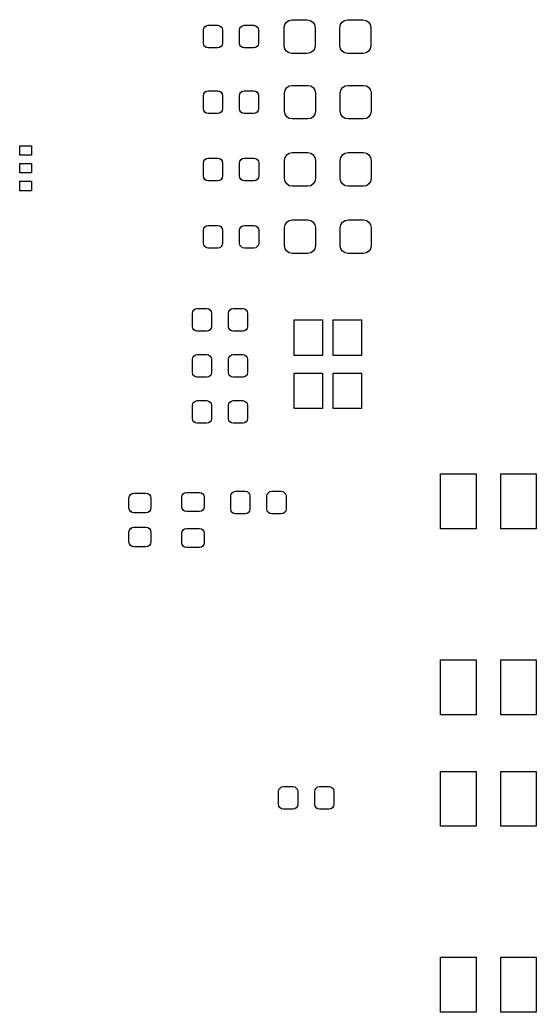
# Model space of a CAD drawing. Extents: x 1.1 to 4.12, y -7.18 to -4.15.
# Drawn here: x 3.425 to 4, y -5.445 to -4.342 of the extents above; entities that cross this region are included whole.
import ezdxf

# ---------------------------------------------------------------- set-up
doc = ezdxf.new("R2010")
doc.units = 0
doc.header["$MEASUREMENT"] = 0
doc.layers.add('BLACK', color=7, linetype='CONTINUOUS')

msp = doc.modelspace()

# ---------------------------------------------------------------- linework, layer by layer
at = {"layer": 'BLACK', "linetype": 'CONTINUOUS'}
for p, q in [((3.71949, -4.35015), (3.72014, -4.34685)), ((3.72014, -4.34685), (3.72201, -4.34406)), ((3.72201, -4.34406), (3.7248, -4.34219)), ((3.7248, -4.34219), (3.7281, -4.34154)), ((3.7281, -4.34154), (3.74532, -4.34154)), ((3.74532, -4.34154), (3.74862, -4.34219)), ((3.74862, -4.34219), (3.75141, -4.34406)), ((3.75141, -4.34406), (3.75328, -4.34685)), ((3.75328, -4.34685), (3.75394, -4.35015)), ((3.7815, -4.35015), (3.78215, -4.34685)), ((3.78215, -4.34685), (3.78402, -4.34406)), ((3.78402, -4.34406), (3.78681, -4.34219)), ((3.78681, -4.34219), (3.79011, -4.34154)), ((3.79011, -4.34154), (3.80733, -4.34154)), ((3.80733, -4.34154), (3.81063, -4.34219)), ((3.81063, -4.34219), (3.81342, -4.34406)), ((3.81342, -4.34406), (3.81529, -4.34685)), ((3.81529, -4.34685), (3.81594, -4.35015)), ((3.62963, -4.35295), (3.63003, -4.35092)), ((3.62963, -4.36752), (3.62963, -4.35295)), ((3.63003, -4.35092), (3.63118, -4.34919)), ((3.63118, -4.34919), (3.63291, -4.34804)), ((3.63291, -4.34804), (3.63494, -4.34764)), ((3.63494, -4.34764), (3.64557, -4.34764)), ((3.64557, -4.34764), (3.6476, -4.34804)), ((3.6476, -4.34804), (3.64933, -4.34919)), ((3.64933, -4.34919), (3.65048, -4.35092)), ((3.65048, -4.35092), (3.65089, -4.35295)), ((3.65089, -4.35295), (3.65089, -4.36752)), ((3.66978, -4.35295), (3.67019, -4.35092)), ((3.66978, -4.36752), (3.66978, -4.35295)), ((3.67019, -4.35092), (3.67134, -4.34919)), ((3.67134, -4.34919), (3.67306, -4.34804)), ((3.67306, -4.34804), (3.6751, -4.34764)), ((3.6751, -4.34764), (3.68573, -4.34764)), ((3.68573, -4.34764), (3.68776, -4.34804)), ((3.68776, -4.34804), (3.68949, -4.34919)), ((3.68949, -4.34919), (3.69064, -4.35092)), ((3.69064, -4.35092), (3.69104, -4.35295)), ((3.69104, -4.35295), (3.69104, -4.36752)), ((3.71949, -4.37032), (3.71949, -4.35015)), ((3.75394, -4.35015), (3.75394, -4.37032)), ((3.7815, -4.37032), (3.7815, -4.35015)), ((3.81594, -4.35015), (3.81594, -4.37032)), ((3.63003, -4.36955), (3.62963, -4.36752)), ((3.65089, -4.36752), (3.65048, -4.36955)), ((3.67019, -4.36955), (3.66978, -4.36752)), ((3.69104, -4.36752), (3.69064, -4.36955)), ((3.63118, -4.37128), (3.63003, -4.36955)), ((3.63291, -4.37243), (3.63118, -4.37128)), ((3.63494, -4.37283), (3.63291, -4.37243)), ((3.64557, -4.37283), (3.63494, -4.37283)), ((3.6476, -4.37243), (3.64557, -4.37283)), ((3.64933, -4.37128), (3.6476, -4.37243)), ((3.65048, -4.36955), (3.64933, -4.37128)), ((3.67134, -4.37128), (3.67019, -4.36955)), ((3.67306, -4.37243), (3.67134, -4.37128)), ((3.6751, -4.37283), (3.67306, -4.37243)), ((3.68573, -4.37283), (3.6751, -4.37283)), ((3.68776, -4.37243), (3.68573, -4.37283)), ((3.68949, -4.37128), (3.68776, -4.37243)), ((3.69064, -4.36955), (3.68949, -4.37128)), ((3.72014, -4.37362), (3.71949, -4.37032)), ((3.72201, -4.37641), (3.72014, -4.37362)), ((3.7248, -4.37828), (3.72201, -4.37641)), ((3.7281, -4.37894), (3.7248, -4.37828)), ((3.74532, -4.37894), (3.7281, -4.37894)), ((3.74862, -4.37828), (3.74532, -4.37894)), ((3.75141, -4.37641), (3.74862, -4.37828)), ((3.75328, -4.37362), (3.75141, -4.37641)), ((3.75394, -4.37032), (3.75328, -4.37362)), ((3.78215, -4.37362), (3.7815, -4.37032)), ((3.78402, -4.37641), (3.78215, -4.37362)), ((3.78681, -4.37828), (3.78402, -4.37641)), ((3.79011, -4.37894), (3.78681, -4.37828)), ((3.80733, -4.37894), (3.79011, -4.37894)), ((3.81063, -4.37828), (3.80733, -4.37894)), ((3.81342, -4.37641), (3.81063, -4.37828)), ((3.81529, -4.37362), (3.81342, -4.37641)), ((3.81594, -4.37032), (3.81529, -4.37362)), ((3.62963, -4.42579), (3.63003, -4.42375)), ((3.63003, -4.42375), (3.63118, -4.42203)), ((3.63118, -4.42203), (3.63291, -4.42088)), ((3.63291, -4.42088), (3.63494, -4.42047)), ((3.63494, -4.42047), (3.64557, -4.42047)), ((3.64557, -4.42047), (3.6476, -4.42088)), ((3.6476, -4.42088), (3.64933, -4.42203)), ((3.64933, -4.42203), (3.65048, -4.42375)), ((3.65048, -4.42375), (3.65089, -4.42579)), ((3.66978, -4.42579), (3.67019, -4.42375)), ((3.67019, -4.42375), (3.67134, -4.42203)), ((3.67134, -4.42203), (3.67306, -4.42088)), ((3.67306, -4.42088), (3.6751, -4.42047)), ((3.6751, -4.42047), (3.68573, -4.42047)), ((3.68573, -4.42047), (3.68776, -4.42088)), ((3.68776, -4.42088), (3.68949, -4.42203)), ((3.68949, -4.42203), (3.69064, -4.42375)), ((3.69064, -4.42375), (3.69104, -4.42579)), ((3.71998, -4.42298), (3.72064, -4.41969)), ((3.71998, -4.44316), (3.71998, -4.42298)), ((3.72064, -4.41969), (3.7225, -4.41689)), ((3.7225, -4.41689), (3.7253, -4.41503)), ((3.7253, -4.41503), (3.72859, -4.41437)), ((3.72859, -4.41437), (3.74582, -4.41437)), ((3.74582, -4.41437), (3.74911, -4.41503)), ((3.74911, -4.41503), (3.75191, -4.41689)), ((3.75191, -4.41689), (3.75377, -4.41969)), ((3.75377, -4.41969), (3.75443, -4.42298)), ((3.75443, -4.42298), (3.75443, -4.44316)), ((3.78199, -4.42298), (3.78264, -4.41969)), ((3.78199, -4.44316), (3.78199, -4.42298)), ((3.78264, -4.41969), (3.78451, -4.41689)), ((3.78451, -4.41689), (3.7873, -4.41503)), ((3.7873, -4.41503), (3.7906, -4.41437)), ((3.7906, -4.41437), (3.80782, -4.41437)), ((3.80782, -4.41437), (3.81112, -4.41503)), ((3.81112, -4.41503), (3.81391, -4.41689)), ((3.81391, -4.41689), (3.81578, -4.41969)), ((3.81578, -4.41969), (3.81644, -4.42298)), ((3.81644, -4.42298), (3.81644, -4.44316)), ((3.62963, -4.44035), (3.62963, -4.42579)), ((3.65089, -4.42579), (3.65089, -4.44035)), ((3.66978, -4.44035), (3.66978, -4.42579)), ((3.69104, -4.42579), (3.69104, -4.44035)), ((3.63003, -4.44239), (3.62963, -4.44035)), ((3.63118, -4.44411), (3.63003, -4.44239)), ((3.63291, -4.44526), (3.63118, -4.44411)), ((3.63494, -4.44567), (3.63291, -4.44526)), ((3.64557, -4.44567), (3.63494, -4.44567)), ((3.6476, -4.44526), (3.64557, -4.44567)), ((3.64933, -4.44411), (3.6476, -4.44526)), ((3.65048, -4.44239), (3.64933, -4.44411)), ((3.65089, -4.44035), (3.65048, -4.44239)), ((3.67019, -4.44239), (3.66978, -4.44035)), ((3.67134, -4.44411), (3.67019, -4.44239)), ((3.67306, -4.44526), (3.67134, -4.44411)), ((3.6751, -4.44567), (3.67306, -4.44526)), ((3.68573, -4.44567), (3.6751, -4.44567)), ((3.68776, -4.44526), (3.68573, -4.44567)), ((3.68949, -4.44411), (3.68776, -4.44526)), ((3.69064, -4.44239), (3.68949, -4.44411)), ((3.69104, -4.44035), (3.69064, -4.44239)), ((3.72064, -4.44646), (3.71998, -4.44316)), ((3.7225, -4.44925), (3.72064, -4.44646)), ((3.75377, -4.44646), (3.75191, -4.44925)), ((3.75443, -4.44316), (3.75377, -4.44646)), ((3.78264, -4.44646), (3.78199, -4.44316)), ((3.78451, -4.44925), (3.78264, -4.44646)), ((3.81578, -4.44646), (3.81391, -4.44925)), ((3.81644, -4.44316), (3.81578, -4.44646)), ((3.7253, -4.45112), (3.7225, -4.44925)), ((3.72859, -4.45177), (3.7253, -4.45112)), ((3.74582, -4.45177), (3.72859, -4.45177)), ((3.74911, -4.45112), (3.74582, -4.45177)), ((3.75191, -4.44925), (3.74911, -4.45112)), ((3.7873, -4.45112), (3.78451, -4.44925)), ((3.7906, -4.45177), (3.7873, -4.45112)), ((3.80782, -4.45177), (3.7906, -4.45177)), ((3.81112, -4.45112), (3.80782, -4.45177)), ((3.81391, -4.44925), (3.81112, -4.45112)), ((3.42539, -4.49214), (3.42539, -4.48151)), ((3.42539, -4.48151), (3.43839, -4.48151)), ((3.43839, -4.48151), (3.43839, -4.49214)), ((3.7225, -4.4917), (3.7253, -4.48983)), ((3.7253, -4.48983), (3.72859, -4.48917)), ((3.72859, -4.48917), (3.74582, -4.48917)), ((3.74582, -4.48917), (3.74911, -4.48983)), ((3.74911, -4.48983), (3.75191, -4.4917)), ((3.78451, -4.4917), (3.7873, -4.48983)), ((3.7873, -4.48983), (3.7906, -4.48917)), ((3.7906, -4.48917), (3.80782, -4.48917)), ((3.80782, -4.48917), (3.81112, -4.48983)), ((3.81112, -4.48983), (3.81391, -4.4917)), ((3.43839, -4.49214), (3.42539, -4.49214)), ((3.42539, -4.51182), (3.42539, -4.50119)), ((3.42539, -4.50119), (3.43839, -4.50119)), ((3.43839, -4.50119), (3.43839, -4.51182)), ((3.62982, -4.50059), (3.63023, -4.49856)), ((3.62982, -4.51516), (3.62982, -4.50059)), ((3.63023, -4.49856), (3.63138, -4.49683)), ((3.63138, -4.49683), (3.6331, -4.49568)), ((3.6331, -4.49568), (3.63514, -4.49528)), ((3.63514, -4.49528), (3.64577, -4.49528)), ((3.64577, -4.49528), (3.6478, -4.49568)), ((3.6478, -4.49568), (3.64953, -4.49683)), ((3.64953, -4.49683), (3.65068, -4.49856)), ((3.65068, -4.49856), (3.65108, -4.50059)), ((3.65108, -4.50059), (3.65108, -4.51516)), ((3.66998, -4.50059), (3.67038, -4.49856)), ((3.66998, -4.51516), (3.66998, -4.50059)), ((3.67038, -4.49856), (3.67154, -4.49683)), ((3.67154, -4.49683), (3.67326, -4.49568)), ((3.67326, -4.49568), (3.6753, -4.49528)), ((3.6753, -4.49528), (3.68593, -4.49528)), ((3.68593, -4.49528), (3.68796, -4.49568)), ((3.68796, -4.49568), (3.68968, -4.49683)), ((3.68968, -4.49683), (3.69084, -4.49856)), ((3.69084, -4.49856), (3.69124, -4.50059)), ((3.69124, -4.50059), (3.69124, -4.51516)), ((3.71998, -4.49779), (3.72064, -4.49449)), ((3.71998, -4.51796), (3.71998, -4.49779)), ((3.72064, -4.49449), (3.7225, -4.4917)), ((3.75191, -4.4917), (3.75377, -4.49449)), ((3.75377, -4.49449), (3.75443, -4.49779)), ((3.75443, -4.49779), (3.75443, -4.51796)), ((3.78199, -4.49779), (3.78264, -4.49449)), ((3.78199, -4.51796), (3.78199, -4.49779)), ((3.78264, -4.49449), (3.78451, -4.4917)), ((3.81391, -4.4917), (3.81578, -4.49449)), ((3.81578, -4.49449), (3.81644, -4.49779)), ((3.81644, -4.49779), (3.81644, -4.51796)), ((3.43839, -4.51182), (3.42539, -4.51182)), ((3.42539, -4.53151), (3.42539, -4.52088)), ((3.42539, -4.52088), (3.43839, -4.52088)), ((3.43839, -4.52088), (3.43839, -4.53151)), ((3.63023, -4.51719), (3.62982, -4.51516)), ((3.63138, -4.51892), (3.63023, -4.51719)), ((3.6331, -4.52007), (3.63138, -4.51892)), ((3.63514, -4.52047), (3.6331, -4.52007)), ((3.64577, -4.52047), (3.63514, -4.52047)), ((3.6478, -4.52007), (3.64577, -4.52047)), ((3.64953, -4.51892), (3.6478, -4.52007)), ((3.65068, -4.51719), (3.64953, -4.51892)), ((3.65108, -4.51516), (3.65068, -4.51719)), ((3.67038, -4.51719), (3.66998, -4.51516)), ((3.67154, -4.51892), (3.67038, -4.51719)), ((3.67326, -4.52007), (3.67154, -4.51892)), ((3.6753, -4.52047), (3.67326, -4.52007)), ((3.68593, -4.52047), (3.6753, -4.52047)), ((3.68796, -4.52007), (3.68593, -4.52047)), ((3.68968, -4.51892), (3.68796, -4.52007)), ((3.69084, -4.51719), (3.68968, -4.51892)), ((3.69124, -4.51516), (3.69084, -4.51719)), ((3.72064, -4.52126), (3.71998, -4.51796)), ((3.7225, -4.52405), (3.72064, -4.52126)), ((3.75377, -4.52126), (3.75191, -4.52405)), ((3.75443, -4.51796), (3.75377, -4.52126)), ((3.78264, -4.52126), (3.78199, -4.51796)), ((3.78451, -4.52405), (3.78264, -4.52126)), ((3.81578, -4.52126), (3.81391, -4.52405)), ((3.81644, -4.51796), (3.81578, -4.52126)), ((3.43839, -4.53151), (3.42539, -4.53151)), ((3.7253, -4.52592), (3.7225, -4.52405)), ((3.72859, -4.52657), (3.7253, -4.52592)), ((3.74582, -4.52657), (3.72859, -4.52657)), ((3.74911, -4.52592), (3.74582, -4.52657)), ((3.75191, -4.52405), (3.74911, -4.52592)), ((3.7873, -4.52592), (3.78451, -4.52405)), ((3.7906, -4.52657), (3.7873, -4.52592)), ((3.80782, -4.52657), (3.7906, -4.52657)), ((3.81112, -4.52592), (3.80782, -4.52657)), ((3.81391, -4.52405), (3.81112, -4.52592)), ((3.72064, -4.56929), (3.7225, -4.5665)), ((3.7225, -4.5665), (3.7253, -4.56463)), ((3.7253, -4.56463), (3.72859, -4.56398)), ((3.72859, -4.56398), (3.74582, -4.56398)), ((3.74582, -4.56398), (3.74911, -4.56463)), ((3.74911, -4.56463), (3.75191, -4.5665)), ((3.75191, -4.5665), (3.75377, -4.56929)), ((3.78264, -4.56929), (3.78451, -4.5665)), ((3.78451, -4.5665), (3.7873, -4.56463)), ((3.7873, -4.56463), (3.7906, -4.56398)), ((3.7906, -4.56398), (3.80782, -4.56398)), ((3.80782, -4.56398), (3.81112, -4.56463)), ((3.81112, -4.56463), (3.81391, -4.5665)), ((3.81391, -4.5665), (3.81578, -4.56929)), ((3.62982, -4.57539), (3.63023, -4.57336)), ((3.62982, -4.58996), (3.62982, -4.57539)), ((3.63023, -4.57336), (3.63138, -4.57164)), ((3.63138, -4.57164), (3.6331, -4.57048)), ((3.6331, -4.57048), (3.63514, -4.57008)), ((3.63514, -4.57008), (3.64577, -4.57008)), ((3.64577, -4.57008), (3.6478, -4.57048)), ((3.6478, -4.57048), (3.64953, -4.57164)), ((3.64953, -4.57164), (3.65068, -4.57336)), ((3.65068, -4.57336), (3.65108, -4.57539)), ((3.65108, -4.57539), (3.65108, -4.58996)), ((3.66998, -4.57539), (3.67038, -4.57336)), ((3.66998, -4.58996), (3.66998, -4.57539)), ((3.67038, -4.57336), (3.67154, -4.57164)), ((3.67154, -4.57164), (3.67326, -4.57048)), ((3.67326, -4.57048), (3.6753, -4.57008)), ((3.6753, -4.57008), (3.68593, -4.57008)), ((3.68593, -4.57008), (3.68796, -4.57048)), ((3.68796, -4.57048), (3.68968, -4.57164)), ((3.68968, -4.57164), (3.69084, -4.57336)), ((3.69084, -4.57336), (3.69124, -4.57539)), ((3.69124, -4.57539), (3.69124, -4.58996)), ((3.71998, -4.57259), (3.72064, -4.56929)), ((3.71998, -4.59277), (3.71998, -4.57259)), ((3.75377, -4.56929), (3.75443, -4.57259)), ((3.75443, -4.57259), (3.75443, -4.59277)), ((3.78199, -4.57259), (3.78264, -4.56929)), ((3.78199, -4.59277), (3.78199, -4.57259)), ((3.81578, -4.56929), (3.81644, -4.57259)), ((3.81644, -4.57259), (3.81644, -4.59277)), ((3.63023, -4.59199), (3.62982, -4.58996)), ((3.63138, -4.59372), (3.63023, -4.59199)), ((3.6331, -4.59487), (3.63138, -4.59372)), ((3.63514, -4.59528), (3.6331, -4.59487)), ((3.64577, -4.59528), (3.63514, -4.59528)), ((3.6478, -4.59487), (3.64577, -4.59528)), ((3.64953, -4.59372), (3.6478, -4.59487)), ((3.65068, -4.59199), (3.64953, -4.59372)), ((3.65108, -4.58996), (3.65068, -4.59199)), ((3.67038, -4.59199), (3.66998, -4.58996)), ((3.67154, -4.59372), (3.67038, -4.59199)), ((3.67326, -4.59487), (3.67154, -4.59372)), ((3.6753, -4.59528), (3.67326, -4.59487)), ((3.68593, -4.59528), (3.6753, -4.59528)), ((3.68796, -4.59487), (3.68593, -4.59528)), ((3.68968, -4.59372), (3.68796, -4.59487)), ((3.69084, -4.59199), (3.68968, -4.59372)), ((3.69124, -4.58996), (3.69084, -4.59199)), ((3.72064, -4.59606), (3.71998, -4.59277)), ((3.7225, -4.59886), (3.72064, -4.59606)), ((3.7253, -4.60072), (3.7225, -4.59886)), ((3.72859, -4.60138), (3.7253, -4.60072)), ((3.74911, -4.60072), (3.74582, -4.60138)), ((3.75191, -4.59886), (3.74911, -4.60072)), ((3.75377, -4.59606), (3.75191, -4.59886)), ((3.75443, -4.59277), (3.75377, -4.59606)), ((3.78264, -4.59606), (3.78199, -4.59277)), ((3.78451, -4.59886), (3.78264, -4.59606)), ((3.7873, -4.60072), (3.78451, -4.59886)), ((3.7906, -4.60138), (3.7873, -4.60072)), ((3.81112, -4.60072), (3.80782, -4.60138)), ((3.81391, -4.59886), (3.81112, -4.60072)), ((3.81578, -4.59606), (3.81391, -4.59886)), ((3.81644, -4.59277), (3.81578, -4.59606)), ((3.74582, -4.60138), (3.72859, -4.60138)), ((3.80782, -4.60138), (3.7906, -4.60138)), ((3.61742, -4.66791), (3.61783, -4.66588)), ((3.61783, -4.66588), (3.61898, -4.66416)), ((3.61898, -4.66416), (3.6207, -4.663)), ((3.6207, -4.663), (3.62274, -4.6626)), ((3.62274, -4.6626), (3.63337, -4.6626)), ((3.63337, -4.6626), (3.6354, -4.663)), ((3.6354, -4.663), (3.63712, -4.66416)), ((3.63712, -4.66416), (3.63828, -4.66588)), ((3.63828, -4.66588), (3.63868, -4.66791)), ((3.65758, -4.66791), (3.65798, -4.66588)), ((3.65798, -4.66588), (3.65914, -4.66416)), ((3.65914, -4.66416), (3.66086, -4.663)), ((3.66086, -4.663), (3.66289, -4.6626)), ((3.66289, -4.6626), (3.67352, -4.6626)), ((3.67352, -4.6626), (3.67556, -4.663)), ((3.67556, -4.663), (3.67728, -4.66416)), ((3.67728, -4.66416), (3.67843, -4.66588)), ((3.67843, -4.66588), (3.67884, -4.66791)), ((3.61742, -4.68248), (3.61742, -4.66791)), ((3.63868, -4.66791), (3.63868, -4.68248)), ((3.65758, -4.68248), (3.65758, -4.66791)), ((3.67884, -4.66791), (3.67884, -4.68248)), ((3.73081, -4.71457), (3.73081, -4.6752)), ((3.73081, -4.6752), (3.7623, -4.6752)), ((3.7623, -4.6752), (3.7623, -4.71457)), ((3.77411, -4.71457), (3.77411, -4.6752)), ((3.77411, -4.6752), (3.80561, -4.6752)), ((3.80561, -4.6752), (3.80561, -4.71457)), ((3.61783, -4.68451), (3.61742, -4.68248)), ((3.61898, -4.68624), (3.61783, -4.68451)), ((3.6207, -4.68739), (3.61898, -4.68624)), ((3.62274, -4.6878), (3.6207, -4.68739)), ((3.63337, -4.6878), (3.62274, -4.6878)), ((3.6354, -4.68739), (3.63337, -4.6878)), ((3.63712, -4.68624), (3.6354, -4.68739)), ((3.63828, -4.68451), (3.63712, -4.68624)), ((3.63868, -4.68248), (3.63828, -4.68451)), ((3.65798, -4.68451), (3.65758, -4.68248)), ((3.65914, -4.68624), (3.65798, -4.68451)), ((3.66086, -4.68739), (3.65914, -4.68624)), ((3.66289, -4.6878), (3.66086, -4.68739)), ((3.67352, -4.6878), (3.66289, -4.6878)), ((3.67556, -4.68739), (3.67352, -4.6878)), ((3.67728, -4.68624), (3.67556, -4.68739)), ((3.67843, -4.68451), (3.67728, -4.68624)), ((3.67884, -4.68248), (3.67843, -4.68451)), ((3.61742, -4.71909), (3.61783, -4.71706)), ((3.61742, -4.73366), (3.61742, -4.71909)), ((3.61783, -4.71706), (3.61898, -4.71534)), ((3.61898, -4.71534), (3.6207, -4.71418)), ((3.6207, -4.71418), (3.62274, -4.71378)), ((3.62274, -4.71378), (3.63337, -4.71378)), ((3.63337, -4.71378), (3.6354, -4.71418)), ((3.6354, -4.71418), (3.63712, -4.71534)), ((3.63712, -4.71534), (3.63828, -4.71706)), ((3.63828, -4.71706), (3.63868, -4.71909)), ((3.63868, -4.71909), (3.63868, -4.73366)), ((3.65758, -4.71909), (3.65798, -4.71706)), ((3.65758, -4.73366), (3.65758, -4.71909)), ((3.65798, -4.71706), (3.65914, -4.71534)), ((3.65914, -4.71534), (3.66086, -4.71418)), ((3.66086, -4.71418), (3.66289, -4.71378)), ((3.66289, -4.71378), (3.67352, -4.71378)), ((3.67352, -4.71378), (3.67556, -4.71418)), ((3.67556, -4.71418), (3.67728, -4.71534)), ((3.67728, -4.71534), (3.67843, -4.71706)), ((3.67843, -4.71706), (3.67884, -4.71909)), ((3.67884, -4.71909), (3.67884, -4.73366)), ((3.7623, -4.71457), (3.73081, -4.71457)), ((3.80561, -4.71457), (3.77411, -4.71457)), ((3.61783, -4.7357), (3.61742, -4.73366)), ((3.61898, -4.73742), (3.61783, -4.7357)), ((3.6207, -4.73857), (3.61898, -4.73742)), ((3.62274, -4.73898), (3.6207, -4.73857)), ((3.63337, -4.73898), (3.62274, -4.73898)), ((3.6354, -4.73857), (3.63337, -4.73898)), ((3.63712, -4.73742), (3.6354, -4.73857)), ((3.63828, -4.7357), (3.63712, -4.73742)), ((3.63868, -4.73366), (3.63828, -4.7357)), ((3.65798, -4.7357), (3.65758, -4.73366)), ((3.65914, -4.73742), (3.65798, -4.7357)), ((3.66086, -4.73857), (3.65914, -4.73742)), ((3.66289, -4.73898), (3.66086, -4.73857)), ((3.67352, -4.73898), (3.66289, -4.73898)), ((3.67556, -4.73857), (3.67352, -4.73898)), ((3.67728, -4.73742), (3.67556, -4.73857)), ((3.67843, -4.7357), (3.67728, -4.73742)), ((3.67884, -4.73366), (3.67843, -4.7357)), ((3.73081, -4.77362), (3.73081, -4.73425)), ((3.73081, -4.73425), (3.7623, -4.73425)), ((3.7623, -4.73425), (3.7623, -4.77362)), ((3.77411, -4.77362), (3.77411, -4.73425)), ((3.77411, -4.73425), (3.80561, -4.73425)), ((3.80561, -4.73425), (3.80561, -4.77362)), ((3.61898, -4.76652), (3.6207, -4.76537)), ((3.6207, -4.76537), (3.62274, -4.76496)), ((3.62274, -4.76496), (3.63337, -4.76496)), ((3.63337, -4.76496), (3.6354, -4.76537)), ((3.6354, -4.76537), (3.63712, -4.76652)), ((3.65914, -4.76652), (3.66086, -4.76537)), ((3.66086, -4.76537), (3.66289, -4.76496)), ((3.66289, -4.76496), (3.67352, -4.76496)), ((3.67352, -4.76496), (3.67556, -4.76537)), ((3.67556, -4.76537), (3.67728, -4.76652)), ((3.61742, -4.77028), (3.61783, -4.76824)), ((3.61742, -4.78484), (3.61742, -4.77028)), ((3.61783, -4.76824), (3.61898, -4.76652)), ((3.63712, -4.76652), (3.63828, -4.76824)), ((3.63828, -4.76824), (3.63868, -4.77028)), ((3.63868, -4.77028), (3.63868, -4.78484)), ((3.65758, -4.77028), (3.65798, -4.76824)), ((3.65758, -4.78484), (3.65758, -4.77028)), ((3.65798, -4.76824), (3.65914, -4.76652)), ((3.67728, -4.76652), (3.67843, -4.76824)), ((3.67843, -4.76824), (3.67884, -4.77028)), ((3.67884, -4.77028), (3.67884, -4.78484)), ((3.7623, -4.77362), (3.73081, -4.77362)), ((3.80561, -4.77362), (3.77411, -4.77362)), ((3.61783, -4.78688), (3.61742, -4.78484)), ((3.61898, -4.7886), (3.61783, -4.78688)), ((3.63828, -4.78688), (3.63712, -4.7886)), ((3.63868, -4.78484), (3.63828, -4.78688)), ((3.65798, -4.78688), (3.65758, -4.78484)), ((3.65914, -4.7886), (3.65798, -4.78688)), ((3.67843, -4.78688), (3.67728, -4.7886)), ((3.67884, -4.78484), (3.67843, -4.78688)), ((3.6207, -4.78975), (3.61898, -4.7886)), ((3.62274, -4.79016), (3.6207, -4.78975)), ((3.63337, -4.79016), (3.62274, -4.79016)), ((3.6354, -4.78975), (3.63337, -4.79016)), ((3.63712, -4.7886), (3.6354, -4.78975)), ((3.66086, -4.78975), (3.65914, -4.7886)), ((3.66289, -4.79016), (3.66086, -4.78975)), ((3.67352, -4.79016), (3.66289, -4.79016)), ((3.67556, -4.78975), (3.67352, -4.79016)), ((3.67728, -4.7886), (3.67556, -4.78975)), ((3.8937, -4.90748), (3.8937, -4.84646)), ((3.8937, -4.84646), (3.93307, -4.84646)), ((3.93307, -4.84646), (3.93307, -4.90748)), ((3.96063, -4.90748), (3.96063, -4.84646)), ((3.96063, -4.84646), (4, -4.84646)), ((4, -4.84646), (4, -4.90748)), ((3.54685, -4.87323), (3.54727, -4.87112)), ((3.54685, -4.88425), (3.54685, -4.87323)), ((3.54727, -4.87112), (3.54846, -4.86933)), ((3.54846, -4.86933), (3.55025, -4.86814)), ((3.55025, -4.86814), (3.55236, -4.86772)), ((3.55236, -4.86772), (3.56575, -4.86772)), ((3.56575, -4.86772), (3.56786, -4.86814)), ((3.56786, -4.86814), (3.56965, -4.86933)), ((3.56965, -4.86933), (3.57084, -4.87112)), ((3.57084, -4.87112), (3.57126, -4.87323)), ((3.57126, -4.87323), (3.57126, -4.88425)), ((3.60551, -4.87224), (3.60592, -4.87021)), ((3.60551, -4.88287), (3.60551, -4.87224)), ((3.60592, -4.87021), (3.60707, -4.86849)), ((3.60707, -4.86849), (3.60879, -4.86733)), ((3.60879, -4.86733), (3.61083, -4.86693)), ((3.61083, -4.86693), (3.62539, -4.86693)), ((3.62539, -4.86693), (3.62743, -4.86733)), ((3.62743, -4.86733), (3.62915, -4.86849)), ((3.62915, -4.86849), (3.6303, -4.87021)), ((3.6303, -4.87021), (3.63071, -4.87224)), ((3.63071, -4.87224), (3.63071, -4.88287)), ((3.66024, -4.87106), (3.66064, -4.86903)), ((3.66024, -4.88563), (3.66024, -4.87106)), ((3.66064, -4.86903), (3.66179, -4.8673)), ((3.66179, -4.8673), (3.66352, -4.86615)), ((3.66352, -4.86615), (3.66555, -4.86575)), ((3.66555, -4.86575), (3.67618, -4.86575)), ((3.67618, -4.86575), (3.67821, -4.86615)), ((3.67821, -4.86615), (3.67994, -4.8673)), ((3.67994, -4.8673), (3.68109, -4.86903)), ((3.68109, -4.86903), (3.6815, -4.87106)), ((3.6815, -4.87106), (3.6815, -4.88563)), ((3.70039, -4.87106), (3.7008, -4.86903)), ((3.70039, -4.88563), (3.70039, -4.87106)), ((3.7008, -4.86903), (3.70195, -4.8673)), ((3.70195, -4.8673), (3.70367, -4.86615)), ((3.70367, -4.86615), (3.70571, -4.86575)), ((3.70571, -4.86575), (3.71634, -4.86575)), ((3.71634, -4.86575), (3.71837, -4.86615)), ((3.71837, -4.86615), (3.7201, -4.8673)), ((3.7201, -4.8673), (3.72125, -4.86903)), ((3.72125, -4.86903), (3.72165, -4.87106)), ((3.72165, -4.87106), (3.72165, -4.88563)), ((3.54727, -4.88636), (3.54685, -4.88425)), ((3.54846, -4.88815), (3.54727, -4.88636)), ((3.57084, -4.88636), (3.56965, -4.88815)), ((3.57126, -4.88425), (3.57084, -4.88636)), ((3.60592, -4.88491), (3.60551, -4.88287)), ((3.60707, -4.88663), (3.60592, -4.88491)), ((3.60879, -4.88778), (3.60707, -4.88663)), ((3.61083, -4.88819), (3.60879, -4.88778)), ((3.62743, -4.88778), (3.62539, -4.88819)), ((3.62915, -4.88663), (3.62743, -4.88778)), ((3.6303, -4.88491), (3.62915, -4.88663)), ((3.63071, -4.88287), (3.6303, -4.88491)), ((3.66064, -4.88766), (3.66024, -4.88563)), ((3.66179, -4.88939), (3.66064, -4.88766)), ((3.68109, -4.88766), (3.67994, -4.88939)), ((3.6815, -4.88563), (3.68109, -4.88766)), ((3.7008, -4.88766), (3.70039, -4.88563)), ((3.70195, -4.88939), (3.7008, -4.88766)), ((3.72125, -4.88766), (3.7201, -4.88939)), ((3.72165, -4.88563), (3.72125, -4.88766)), ((3.55025, -4.88934), (3.54846, -4.88815)), ((3.55236, -4.88976), (3.55025, -4.88934)), ((3.56575, -4.88976), (3.55236, -4.88976)), ((3.56786, -4.88934), (3.56575, -4.88976)), ((3.56965, -4.88815), (3.56786, -4.88934)), ((3.62539, -4.88819), (3.61083, -4.88819)), ((3.66352, -4.89054), (3.66179, -4.88939)), ((3.66555, -4.89094), (3.66352, -4.89054)), ((3.67618, -4.89094), (3.66555, -4.89094)), ((3.67821, -4.89054), (3.67618, -4.89094)), ((3.67994, -4.88939), (3.67821, -4.89054)), ((3.70367, -4.89054), (3.70195, -4.88939)), ((3.70571, -4.89094), (3.70367, -4.89054)), ((3.71634, -4.89094), (3.70571, -4.89094)), ((3.71837, -4.89054), (3.71634, -4.89094)), ((3.7201, -4.88939), (3.71837, -4.89054)), ((3.54685, -4.91102), (3.54727, -4.90891)), ((3.54727, -4.90891), (3.54846, -4.90713)), ((3.54846, -4.90713), (3.55025, -4.90593)), ((3.55025, -4.90593), (3.55236, -4.90551)), ((3.55236, -4.90551), (3.56575, -4.90551)), ((3.56575, -4.90551), (3.56786, -4.90593)), ((3.56786, -4.90593), (3.56965, -4.90713)), ((3.56965, -4.90713), (3.57084, -4.90891)), ((3.57084, -4.90891), (3.57126, -4.91102)), ((3.60592, -4.91037), (3.60707, -4.90864)), ((3.60707, -4.90864), (3.60879, -4.90749)), ((3.60879, -4.90749), (3.61083, -4.90709)), ((3.61083, -4.90709), (3.62539, -4.90709)), ((3.62539, -4.90709), (3.62743, -4.90749)), ((3.62743, -4.90749), (3.62915, -4.90864)), ((3.62915, -4.90864), (3.6303, -4.91037)), ((3.93307, -4.90748), (3.8937, -4.90748)), ((4, -4.90748), (3.96063, -4.90748)), ((3.54685, -4.92205), (3.54685, -4.91102)), ((3.57126, -4.91102), (3.57126, -4.92205)), ((3.60551, -4.9124), (3.60592, -4.91037)), ((3.60551, -4.92303), (3.60551, -4.9124)), ((3.6303, -4.91037), (3.63071, -4.9124)), ((3.63071, -4.9124), (3.63071, -4.92303)), ((3.54727, -4.92416), (3.54685, -4.92205)), ((3.54846, -4.92594), (3.54727, -4.92416)), ((3.55025, -4.92714), (3.54846, -4.92594)), ((3.55236, -4.92756), (3.55025, -4.92714)), ((3.56575, -4.92756), (3.55236, -4.92756)), ((3.56786, -4.92714), (3.56575, -4.92756)), ((3.56965, -4.92594), (3.56786, -4.92714)), ((3.57084, -4.92416), (3.56965, -4.92594)), ((3.57126, -4.92205), (3.57084, -4.92416)), ((3.60592, -4.92507), (3.60551, -4.92303)), ((3.60707, -4.92679), (3.60592, -4.92507)), ((3.60879, -4.92794), (3.60707, -4.92679)), ((3.61083, -4.92835), (3.60879, -4.92794)), ((3.62539, -4.92835), (3.61083, -4.92835)), ((3.62743, -4.92794), (3.62539, -4.92835)), ((3.62915, -4.92679), (3.62743, -4.92794)), ((3.6303, -4.92507), (3.62915, -4.92679)), ((3.63071, -4.92303), (3.6303, -4.92507)), ((3.8937, -5.11417), (3.8937, -5.05315)), ((3.8937, -5.05315), (3.93307, -5.05315)), ((3.93307, -5.05315), (3.93307, -5.11417)), ((3.96063, -5.11417), (3.96063, -5.05315)), ((3.96063, -5.05315), (4, -5.05315)), ((4, -5.05315), (4, -5.11417)), ((3.93307, -5.11417), (3.8937, -5.11417)), ((4, -5.11417), (3.96063, -5.11417)), ((3.8937, -5.23819), (3.8937, -5.17717)), ((3.8937, -5.17717), (3.93307, -5.17717)), ((3.93307, -5.17717), (3.93307, -5.23819)), ((3.96063, -5.23819), (3.96063, -5.17717)), ((3.96063, -5.17717), (4, -5.17717)), ((4, -5.17717), (4, -5.23819)), ((3.71379, -5.19738), (3.71494, -5.19565)), ((3.71494, -5.19565), (3.71667, -5.1945)), ((3.71667, -5.1945), (3.7187, -5.19409)), ((3.7187, -5.19409), (3.72933, -5.19409)), ((3.72933, -5.19409), (3.73136, -5.1945)), ((3.73136, -5.1945), (3.73309, -5.19565)), ((3.73309, -5.19565), (3.73424, -5.19738)), ((3.75395, -5.19738), (3.7551, -5.19565)), ((3.7551, -5.19565), (3.75682, -5.1945)), ((3.75682, -5.1945), (3.75886, -5.19409)), ((3.75886, -5.19409), (3.76949, -5.19409)), ((3.76949, -5.19409), (3.77152, -5.1945)), ((3.77152, -5.1945), (3.77325, -5.19565)), ((3.77325, -5.19565), (3.7744, -5.19738)), ((3.71339, -5.19941), (3.71379, -5.19738)), ((3.71339, -5.21398), (3.71339, -5.19941)), ((3.73424, -5.19738), (3.73465, -5.19941)), ((3.73465, -5.19941), (3.73465, -5.21398)), ((3.75354, -5.19941), (3.75395, -5.19738)), ((3.75354, -5.21398), (3.75354, -5.19941)), ((3.7744, -5.19738), (3.7748, -5.19941)), ((3.7748, -5.19941), (3.7748, -5.21398)), ((3.71379, -5.21601), (3.71339, -5.21398)), ((3.71494, -5.21773), (3.71379, -5.21601)), ((3.71667, -5.21889), (3.71494, -5.21773)), ((3.73309, -5.21773), (3.73136, -5.21889)), ((3.73424, -5.21601), (3.73309, -5.21773)), ((3.73465, -5.21398), (3.73424, -5.21601)), ((3.75395, -5.21601), (3.75354, -5.21398)), ((3.7551, -5.21773), (3.75395, -5.21601)), ((3.75682, -5.21889), (3.7551, -5.21773)), ((3.77325, -5.21773), (3.77152, -5.21889)), ((3.7744, -5.21601), (3.77325, -5.21773)), ((3.7748, -5.21398), (3.7744, -5.21601)), ((3.7187, -5.21929), (3.71667, -5.21889)), ((3.72933, -5.21929), (3.7187, -5.21929)), ((3.73136, -5.21889), (3.72933, -5.21929)), ((3.75886, -5.21929), (3.75682, -5.21889)), ((3.76949, -5.21929), (3.75886, -5.21929)), ((3.77152, -5.21889), (3.76949, -5.21929)), ((3.93307, -5.23819), (3.8937, -5.23819)), ((4, -5.23819), (3.96063, -5.23819)), ((3.8937, -5.44488), (3.8937, -5.38386)), ((3.8937, -5.38386), (3.93307, -5.38386)), ((3.93307, -5.38386), (3.93307, -5.44488)), ((3.96063, -5.44488), (3.96063, -5.38386)), ((3.96063, -5.38386), (4, -5.38386)), ((4, -5.38386), (4, -5.44488)), ((3.93307, -5.44488), (3.8937, -5.44488)), ((4, -5.44488), (3.96063, -5.44488))]:
    msp.add_line(p, q, dxfattribs=at)

doc.saveas('drawing.dxf')
